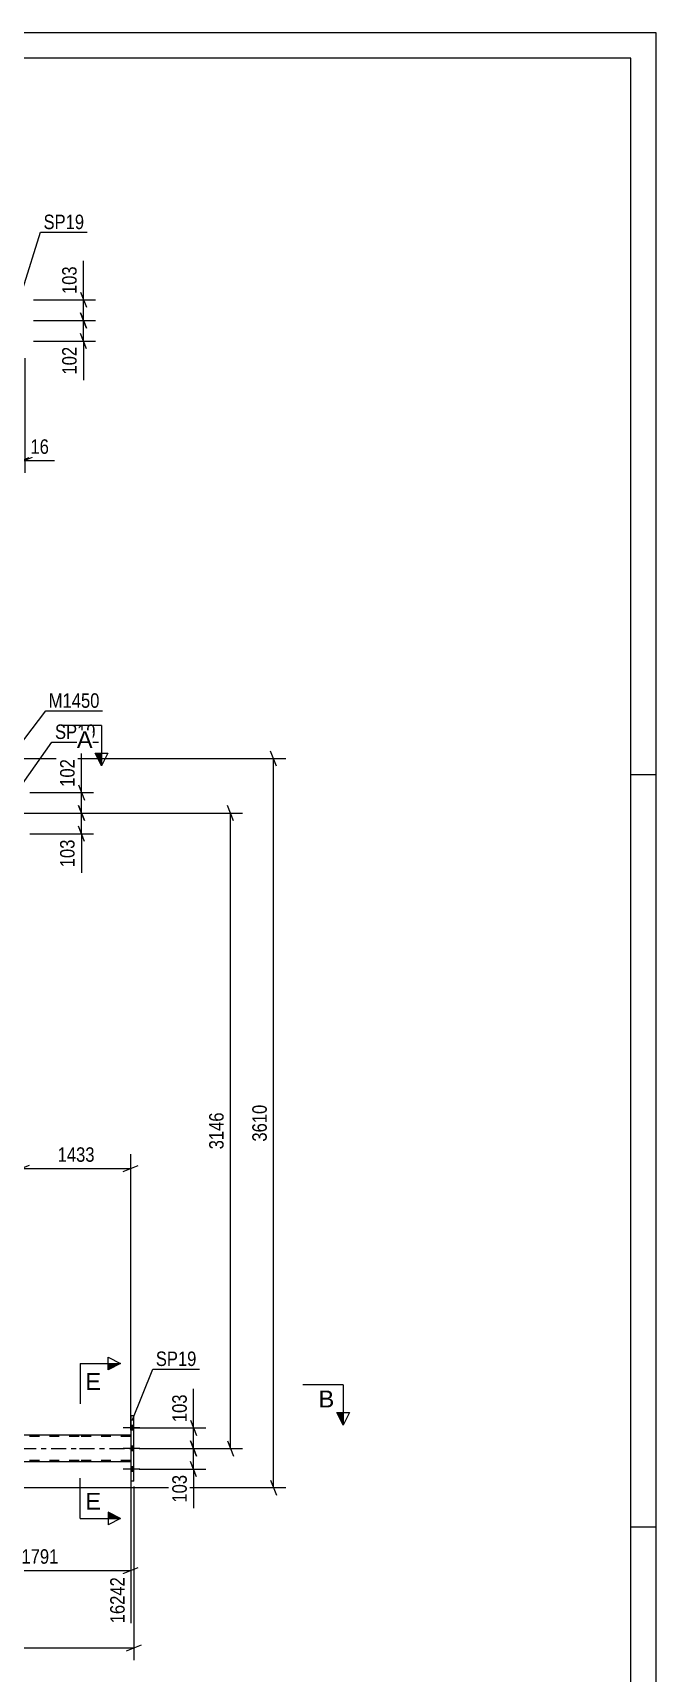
# Model space of a CAD drawing. Header units: millimetres. Extents: x -86 to 755, y -439 to 155.
# Drawn here: x 631.7 to 755.1, y -170.4 to 154.6 of the extents above; entities that cross this region are included whole.
import ezdxf

# ---------------------------------------------------------------- set-up
doc = ezdxf.new("R2010")
doc.units = ezdxf.units.MM
doc.linetypes.add('DXK_LINE_DOT2', pattern=[3.9198, 1.9599, -1.9599])
doc.linetypes.add('DXK_LINE_DOT3', pattern=[5.9187, 2.979, -0.9799, 0.9799, -0.9799])
doc.styles.add('Arial', font='ARIAL.TTF', dxfattribs={"height": 0.2})
doc.styles.add('Arial Narrow', font='ARIALN.TTF', dxfattribs={"height": 0.2})

# ---------------------------------------------------------------- blocks, each defined once
blk = doc.blocks.new('Unknown-814185138-1135')
at = {"color": 5, "linetype": 'Continuous'}
for p, q in [((755.09, 154.59), (-85.91, 154.59)), ((755.09, -439.41), (755.09, 154.59)), ((750.09, 149.59), (-80.91, 149.59)), ((750.09, -434.41), (750.09, 149.59)), ((755.09, 7.59), (750.09, 7.59)), ((755.09, -141.41), (750.09, -141.41))]:
    blk.add_line(p, q, dxfattribs=at)
blk = doc.blocks.new('Bolt-814185138-3640 - 3452')
at = {"linetype": 'Continuous'}
for points in [[(651.07, -121.32), (651.07, -122.2), (651.71, -122.2), (651.71, -121.32)], [(651.07, -121.32), (651.07, -122.2), (651.71, -122.2), (651.71, -121.32)], [(651.07, -121.32), (651.07, -122.2), (651.71, -122.2), (651.71, -121.32)], [(651.07, -125.42), (651.07, -126.3), (651.71, -126.3), (651.71, -125.42)], [(651.07, -125.42), (651.07, -126.3), (651.71, -126.3), (651.71, -125.42)], [(651.07, -129.52), (651.07, -130.4), (651.71, -130.4), (651.71, -129.52)], [(651.07, -129.52), (651.07, -130.4), (651.71, -130.4), (651.71, -129.52)], [(651.07, -129.52), (651.07, -130.4), (651.71, -130.4), (651.71, -129.52)]]:
    blk.add_hatch(color=1, dxfattribs=at).paths.add_polyline_path(points)
at = {"color": 1, "linetype": 'Continuous'}
for p, q in [((652.87, -121.76), (649.55, -121.76)), ((652.87, -121.76), (649.55, -121.76)), ((652.87, -121.76), (649.55, -121.76)), ((651.71, -121.32), (651.07, -121.32)), ((651.71, -121.32), (651.07, -121.32)), ((651.71, -121.32), (651.07, -121.32)), ((651.71, -122.2), (651.07, -122.2)), ((651.71, -122.2), (651.07, -122.2)), ((651.71, -122.2), (651.07, -122.2)), ((652.87, -125.86), (649.55, -125.86)), ((652.87, -125.86), (649.55, -125.86)), ((651.71, -125.42), (651.07, -125.42)), ((651.71, -125.42), (651.07, -125.42)), ((651.71, -126.3), (651.07, -126.3)), ((651.71, -126.3), (651.07, -126.3)), ((652.87, -129.96), (649.55, -129.96)), ((652.87, -129.96), (649.55, -129.96)), ((652.87, -129.96), (649.55, -129.96)), ((651.71, -129.52), (651.07, -129.52)), ((651.71, -129.52), (651.07, -129.52)), ((651.71, -129.52), (651.07, -129.52)), ((651.71, -130.4), (651.07, -130.4)), ((651.71, -130.4), (651.07, -130.4)), ((651.71, -130.4), (651.07, -130.4))]:
    blk.add_line(p, q, dxfattribs=at)
blk = doc.blocks.new('Part-814185138-3713 - 3452')
at = {"color": 2, "linetype": 'Continuous'}
for p, q in [((651.71, -119.36), (651.07, -119.36)), ((651.07, -119.36), (651.07, -132.36)), ((651.71, -132.36), (651.71, -119.36)), ((651.71, -132.36), (651.07, -132.36))]:
    blk.add_line(p, q, dxfattribs=at)
blk = doc.blocks.new('Part-814185138-3723 - 3452')
at = {"color": 7, "linetype": 'DXK_LINE_DOT2'}
for p, q in [((640.85, -123.46), (37.91, -123.46)), ((651.07, -123.46), (640.95, -123.46)), ((651.07, -123.22), (651.07, -128.5)), ((640.85, -128.26), (37.12, -128.26)), ((651.07, -128.26), (640.95, -128.26))]:
    blk.add_line(p, q, dxfattribs=at)
at = {"color": 2, "linetype": 'Continuous'}
for p, q in [((640.85, -123.22), (540.74, -123.22)), ((651.07, -123.22), (640.95, -123.22)), ((640.85, -128.5), (540.74, -128.5)), ((651.07, -128.5), (640.95, -128.5))]:
    blk.add_line(p, q, dxfattribs=at)
at = {"color": 7, "linetype": 'DXK_LINE_DOT3'}
for p, q in [((37.51, -125.86), (640.85, -125.86)), ((640.95, -125.86), (651.07, -125.86))]:
    blk.add_line(p, q, dxfattribs=at)
blk = doc.blocks.new('StraightDimension-814185138-11115 - 2456')
at = {"color": 7, "linetype": 'Continuous'}
for p, q in [((631.79, 101.71), (644.11, 101.71)), ((641.11, 103.21), (642.31, 100.21)), ((641.71, 97.61), (641.71, 101.71)), ((631.79, 97.61), (644.11, 97.61)), ((642.31, 96.11), (641.11, 99.11))]:
    blk.add_line(p, q, dxfattribs=at)
at = {"color": 0}
blk.add_wipeout([(640.96, 108.92), (636.76, 108.92), (636.76, 102.24), (640.96, 102.24)], dxfattribs=at)
at = {"color": 7, "linetype": 'Continuous'}
blk.add_line((641.71, 101.71), (641.71, 109.45), dxfattribs=at)
blk.add_line((641.71, 101.71), (641.71, 109.45), dxfattribs=at)
at = {"color": 3, "style": 'Arial Narrow'}
blk.add_text('103', height=2.863, rotation=90.0002, dxfattribs=at).set_placement((640.36, 102.84))
blk = doc.blocks.new('StraightDimension-814185138-2793 - 2456')
at = {"color": 7, "linetype": 'Continuous'}
for p, q in [((629.45, 90.11), (629.45, 67.44)), ((630.09, 90.11), (630.09, 67.44)), ((627.95, 69.24), (630.95, 70.44)), ((631.59, 70.44), (628.59, 69.24)), ((629.45, 69.84), (630.09, 69.84))]:
    blk.add_line(p, q, dxfattribs=at)
at = {"color": 0}
blk.add_wipeout([(635.47, 70.59), (635.47, 74.79), (630.62, 74.79), (630.62, 70.59)], dxfattribs=at)
at = {"color": 7, "linetype": 'Continuous'}
blk.add_line((630.09, 69.84), (636, 69.84), dxfattribs=at)
blk.add_line((630.09, 69.84), (636, 69.84), dxfattribs=at)
at = {"color": 3, "style": 'Arial Narrow'}
blk.add_text('16', height=2.863, dxfattribs=at).set_placement((631.22, 71.19))
blk = doc.blocks.new('StraightDimension-814185138-11116 - 2456')
at = {"color": 7, "linetype": 'Continuous'}
for p, q in [((631.79, 97.61), (644.11, 97.61)), ((641.11, 99.11), (642.31, 96.11)), ((641.71, 93.51), (641.71, 97.61)), ((642.31, 92.01), (641.11, 95.01)), ((631.79, 93.51), (644.11, 93.51))]:
    blk.add_line(p, q, dxfattribs=at)
at = {"color": 0}
blk.add_wipeout([(640.96, 92.99), (636.76, 92.99), (636.76, 86.3), (640.96, 86.3)], dxfattribs=at)
at = {"color": 7, "linetype": 'Continuous'}
blk.add_line((641.71, 93.51), (641.71, 85.78), dxfattribs=at)
blk.add_line((641.71, 93.51), (641.71, 85.78), dxfattribs=at)
at = {"color": 3, "style": 'Arial Narrow'}
blk.add_text('102', height=2.863, rotation=90.0002, dxfattribs=at).set_placement((640.36, 86.9))
blk = doc.blocks.new('StraightDimension-814185138-4886 - 3452')
at = {"color": 7, "linetype": 'Continuous'}
for p, q in [((631.09, 0), (673.21, 0)), ((671.41, -1.5), (670.21, 1.5)), ((670.81, -125.86), (670.81, 0)), ((652.71, -125.86), (673.21, -125.86)), ((670.21, -124.36), (671.41, -127.36))]:
    blk.add_line(p, q, dxfattribs=at)
at = {"color": 0}
blk.add_wipeout([(670.06, -58.67), (665.86, -58.67), (665.86, -67.19), (670.06, -67.19)], dxfattribs=at)
at = {"color": 3, "style": 'Arial Narrow'}
blk.add_text('3146', height=2.863, rotation=90.0002, dxfattribs=at).set_placement((669.46, -66.59))
blk = doc.blocks.new('StraightDimension-814185138-4540 - 3452')
at = {"color": 7, "linetype": 'Continuous'}
for p, q in [((651.71, -133.36), (651.71, -167.77)), ((-0.64, -165.37), (651.71, -165.37)), ((650.21, -165.97), (653.21, -164.77))]:
    blk.add_line(p, q, dxfattribs=at)
blk = doc.blocks.new('StraightDimension-814185138-4529 - 3452')
at = {"color": 7, "linetype": 'Continuous'}
for p, q in [((629.45, -3), (629.45, -72.81)), ((651.07, -122.22), (651.07, -67.56)), ((630.95, -69.81), (627.95, -71.01)), ((629.45, -70.41), (651.07, -70.41)), ((649.57, -71.01), (652.57, -69.81))]:
    blk.add_line(p, q, dxfattribs=at)
at = {"color": 0}
blk.add_wipeout([(644.52, -69.66), (644.52, -65.46), (636, -65.46), (636, -69.66)], dxfattribs=at)
at = {"color": 3, "style": 'Arial Narrow'}
blk.add_text('1433', height=2.863, dxfattribs=at).set_placement((636.6, -69.06))
blk = doc.blocks.new('StraightDimension-814185138-13175 - 3452')
at = {"color": 7, "linetype": 'Continuous'}
for p, q in [((627.89, 10.8), (681.75, 10.8)), ((679.95, 9.3), (678.75, 12.3)), ((679.35, -133.6), (679.35, 10.8)), ((678.75, -132.1), (679.95, -135.1)), ((541.74, -133.6), (681.75, -133.6))]:
    blk.add_line(p, q, dxfattribs=at)
at = {"color": 0}
blk.add_wipeout([(678.6, -57.15), (674.4, -57.15), (674.4, -65.66), (678.6, -65.66)], dxfattribs=at)
at = {"color": 3, "style": 'Arial Narrow'}
blk.add_text('3610', height=2.863, rotation=90.0002, dxfattribs=at).set_placement((678, -65.06))
blk = doc.blocks.new('StraightDimension-814185138-4158 - 3452')
at = {"color": 7, "linetype": 'Continuous'}
for p, q in [((615.53, 0.02), (643.7, 0.02)), ((640.7, 1.52), (641.9, -1.48)), ((641.3, -4.1), (641.3, 0.02)), ((641.9, -5.6), (640.7, -2.6)), ((631.09, -4.1), (643.7, -4.1))]:
    blk.add_line(p, q, dxfattribs=at)
at = {"color": 0}
blk.add_wipeout([(640.55, -4.62), (636.35, -4.62), (636.35, -11.31), (640.55, -11.31)], dxfattribs=at)
at = {"color": 7, "linetype": 'Continuous'}
blk.add_line((641.3, -4.1), (641.3, -11.83), dxfattribs=at)
blk.add_line((641.3, -4.1), (641.3, -11.83), dxfattribs=at)
at = {"color": 3, "style": 'Arial Narrow'}
blk.add_text('103', height=2.863, rotation=90.0002, dxfattribs=at).set_placement((639.95, -10.71))
blk = doc.blocks.new('StraightDimension-814185138-4171 - 3452')
at = {"color": 7, "linetype": 'Continuous'}
for p, q in [((631.09, 4.1), (643.7, 4.1)), ((640.7, 5.6), (641.9, 2.6)), ((641.3, 0.02), (641.3, 4.1)), ((615.53, 0.02), (643.7, 0.02)), ((641.9, -1.48), (640.7, 1.52))]:
    blk.add_line(p, q, dxfattribs=at)
at = {"color": 0}
blk.add_wipeout([(640.55, 11.31), (636.35, 11.31), (636.35, 4.63), (640.55, 4.63)], dxfattribs=at)
at = {"color": 7, "linetype": 'Continuous'}
blk.add_line((641.3, 4.1), (641.3, 11.83), dxfattribs=at)
blk.add_line((641.3, 4.1), (641.3, 11.83), dxfattribs=at)
at = {"color": 3, "style": 'Arial Narrow'}
blk.add_text('102', height=2.863, rotation=90.0002, dxfattribs=at).set_placement((639.95, 5.23))
blk = doc.blocks.new('StraightDimension-814185138-4185 - 3452')
at = {"color": 7, "linetype": 'Continuous'}
for p, q in [((651.31, -121.76), (665.91, -121.76)), ((662.91, -120.26), (664.11, -123.26)), ((663.51, -125.86), (663.51, -121.76)), ((652.71, -125.86), (665.91, -125.86)), ((664.11, -127.36), (662.91, -124.36))]:
    blk.add_line(p, q, dxfattribs=at)
at = {"color": 0}
blk.add_wipeout([(662.76, -114.55), (658.56, -114.55), (658.56, -121.23), (662.76, -121.23)], dxfattribs=at)
at = {"color": 7, "linetype": 'Continuous'}
blk.add_line((663.51, -121.76), (663.51, -114.03), dxfattribs=at)
blk.add_line((663.51, -121.76), (663.51, -114.03), dxfattribs=at)
at = {"color": 3, "style": 'Arial Narrow'}
blk.add_text('103', height=2.863, rotation=90.0002, dxfattribs=at).set_placement((662.16, -120.63))
blk = doc.blocks.new('StraightDimension-814185138-4195 - 3452')
at = {"color": 7, "linetype": 'Continuous'}
for p, q in [((652.71, -125.86), (665.91, -125.86)), ((662.91, -124.36), (664.11, -127.36)), ((663.51, -129.96), (663.51, -125.86)), ((652.71, -129.96), (665.91, -129.96)), ((664.11, -131.46), (662.91, -128.46))]:
    blk.add_line(p, q, dxfattribs=at)
at = {"color": 0}
blk.add_wipeout([(662.76, -130.48), (658.56, -130.48), (658.56, -137.17), (662.76, -137.17)], dxfattribs=at)
at = {"color": 7, "linetype": 'Continuous'}
blk.add_line((663.51, -129.96), (663.51, -137.69), dxfattribs=at)
blk.add_line((663.51, -129.96), (663.51, -137.69), dxfattribs=at)
at = {"color": 3, "style": 'Arial Narrow'}
blk.add_text('103', height=2.863, rotation=90.0002, dxfattribs=at).set_placement((662.16, -136.57))
blk = doc.blocks.new('StraightDimension-814185138-4607 - 3452')
at = {"color": 7, "linetype": 'Continuous'}
for p, q in [((615.13, -124.22), (615.13, -160.48)), ((651.07, -129.5), (651.07, -160.48)), ((616.63, -149.43), (613.63, -150.63)), ((649.57, -150.63), (652.57, -149.43)), ((615.13, -150.03), (651.07, -150.03))]:
    blk.add_line(p, q, dxfattribs=at)
at = {"color": 0}
blk.add_wipeout([(637.36, -149.28), (637.36, -145.08), (628.84, -145.08), (628.84, -149.28)], dxfattribs=at)
at = {"color": 0, "linetype": 'Continuous'}
blk.add_wipeout([(650.47, -150.73), (646.27, -150.73), (646.27, -161.08), (650.47, -161.08)], dxfattribs=at)
at = {"color": 3, "style": 'Arial Narrow'}
blk.add_text('1791', height=2.863, dxfattribs=at).set_placement((629.44, -148.68))
at = {"color": 3, "linetype": 'Continuous', "style": 'Arial Narrow'}
blk.add_text('16242', height=2.863, rotation=90.0002, dxfattribs=at).set_placement((649.87, -160.48))
blk = doc.blocks.new('Mark-814185138-2666 - 2456')
at = {"color": 0}
blk.add_wipeout([(641.85, 115.7), (641.85, 118.7), (633.81, 118.7), (633.81, 115.7)], dxfattribs=at)
blk.add_wipeout([(641.85, 115.7), (641.85, 118.7), (633.81, 118.7), (633.81, 115.7)], dxfattribs=at)
at = {"color": 30, "linetype": 'Continuous'}
for p, q in [((629.73, 103.89), (633.21, 115.1)), ((633.21, 115.1), (642.45, 115.1))]:
    blk.add_line(p, q, dxfattribs=at)
at = {"color": 3, "style": 'Arial Narrow'}
blk.add_text('SP19', height=2.863, dxfattribs=at).set_placement((633.81, 115.7))
blk = doc.blocks.new('Mark-814185138-3608 - 3452')
at = {"color": 0}
blk.add_wipeout([(644.89, 20.88), (644.89, 23.88), (634.84, 23.88), (634.84, 20.88)], dxfattribs=at)
blk.add_wipeout([(644.89, 20.88), (644.89, 23.88), (634.84, 23.88), (634.84, 20.88)], dxfattribs=at)
at = {"color": 30, "linetype": 'Continuous'}
for p, q in [((624.6, 7.57), (634.24, 20.28)), ((634.24, 20.28), (645.49, 20.28))]:
    blk.add_line(p, q, dxfattribs=at)
at = {"color": 3, "style": 'Arial Narrow'}
blk.add_text('M1450', height=2.863, dxfattribs=at).set_placement((634.84, 20.88))
blk = doc.blocks.new('SectionMark-814185138-12902 - 3452')
at = {"color": 6, "linetype": 'Continuous'}
for p, q in [((641.07, -109.01), (649.07, -109.01)), ((646.57, -107.76), (649.07, -109.01)), ((641.07, -139.73), (649.07, -139.73)), ((649.07, -139.73), (646.57, -140.98))]:
    blk.add_line(p, q, dxfattribs=at)
at = {"color": 0, "linetype": 'Continuous'}
for points in [[(645.18, -114.26), (645.18, -110.76), (642.07, -110.76), (642.07, -114.26)], [(645.18, -137.98), (645.18, -134.48), (642.07, -134.48), (642.07, -137.98)]]:
    blk.add_wipeout(points, dxfattribs=at)
at = {"linetype": 'Continuous'}
for points in [[(646.57, -110.26), (646.57, -109.01), (649.07, -109.01)], [(646.57, -139.73), (646.57, -138.48), (649.07, -139.73)]]:
    blk.add_hatch(color=6, dxfattribs=at).paths.add_polyline_path(points)
at = {"color": 6, "linetype": 'Continuous'}
for p, q in [((641.07, -109.01), (641.07, -117.01)), ((646.57, -110.26), (646.57, -107.76)), ((649.07, -109.01), (646.57, -110.26)), ((641.07, -139.73), (641.07, -131.73)), ((649.07, -139.73), (646.57, -138.48)), ((646.57, -138.48), (646.57, -140.98))]:
    blk.add_line(p, q, dxfattribs=at)
at = {"color": 3, "linetype": 'Continuous', "style": 'Arial'}
for p in [(642.07, -114.26), (642.07, -137.98)]:
    blk.add_text('E', height=3.34, dxfattribs=at).set_placement(p)
blk = doc.blocks.new('Mark-814185138-3709 - 3452')
at = {"color": 0}
blk.add_wipeout([(664.08, -109.51), (664.08, -106.51), (656.04, -106.51), (656.04, -109.51)], dxfattribs=at)
blk.add_wipeout([(664.08, -109.51), (664.08, -106.51), (656.04, -106.51), (656.04, -109.51)], dxfattribs=at)
at = {"color": 30, "linetype": 'Continuous'}
for p, q in [((651.34, -120.29), (655.44, -110.11)), ((655.44, -110.11), (664.68, -110.11))]:
    blk.add_line(p, q, dxfattribs=at)
at = {"color": 3, "style": 'Arial Narrow'}
blk.add_text('SP19', height=2.863, dxfattribs=at).set_placement((656.04, -109.51))
blk = doc.blocks.new('Mark-814185138-3769 - 3452')
at = {"color": 0}
blk.add_wipeout([(644.11, 14.7), (644.11, 17.7), (636.08, 17.7), (636.08, 14.7)], dxfattribs=at)
blk.add_wipeout([(644.11, 14.7), (644.11, 17.7), (636.08, 17.7), (636.08, 14.7)], dxfattribs=at)
at = {"color": 30, "linetype": 'Continuous'}
for p, q in [((629.66, 5.8), (635.48, 14.1)), ((635.48, 14.1), (644.71, 14.1))]:
    blk.add_line(p, q, dxfattribs=at)
at = {"color": 3, "style": 'Arial Narrow'}
blk.add_text('SP19', height=2.863, dxfattribs=at).set_placement((636.08, 14.7))
blk = doc.blocks.new('SectionMark-814185138-5179 - 3452')
at = {"color": 6, "linetype": 'Continuous'}
for p in [(645.27, 17.4), (646.52, 11.9)]:
    blk.add_line(p, (645.27, 9.4), dxfattribs=at)
at = {"color": 0, "linetype": 'Continuous'}
blk.add_wipeout([(643.52, 12.9), (643.52, 16.4), (640.41, 16.4), (640.41, 12.9)], dxfattribs=at)
at = {"linetype": 'Continuous'}
blk.add_hatch(color=6, dxfattribs=at).paths.add_polyline_path([(644.02, 11.9), (645.27, 11.9), (645.27, 9.4)])
at = {"color": 6, "linetype": 'Continuous'}
for p, q in [((645.27, 17.4), (637.27, 17.4)), ((644.02, 11.9), (646.52, 11.9)), ((645.27, 9.4), (644.02, 11.9))]:
    blk.add_line(p, q, dxfattribs=at)
at = {"color": 3, "linetype": 'Continuous', "style": 'Arial'}
blk.add_text('A', height=3.34, dxfattribs=at).set_placement((640.41, 12.9))
blk = doc.blocks.new('SectionMark-814185138-5185 - 3452')
at = {"color": 6, "linetype": 'Continuous'}
for p in [(693.11, -113.22), (694.36, -118.72)]:
    blk.add_line(p, (693.11, -121.22), dxfattribs=at)
at = {"color": 0, "linetype": 'Continuous'}
blk.add_wipeout([(691.36, -117.72), (691.36, -114.22), (688.25, -114.22), (688.25, -117.72)], dxfattribs=at)
at = {"linetype": 'Continuous'}
blk.add_hatch(color=6, dxfattribs=at).paths.add_polyline_path([(691.86, -118.72), (693.11, -118.72), (693.11, -121.22)])
at = {"color": 6, "linetype": 'Continuous'}
for p, q in [((693.11, -113.22), (685.11, -113.22)), ((691.86, -118.72), (694.36, -118.72)), ((693.11, -121.22), (691.86, -118.72))]:
    blk.add_line(p, q, dxfattribs=at)
at = {"color": 3, "linetype": 'Continuous', "style": 'Arial'}
blk.add_text('B', height=3.34, dxfattribs=at).set_placement((688.25, -117.72))

msp = doc.modelspace()

# ---------------------------------------------------------------- block references
for name in ['Unknown-814185138-1135', 'Part-814185138-3713 - 3452', 'Part-814185138-3723 - 3452', 'Bolt-814185138-3640 - 3452']:
    msp.add_blockref(name, (0, 0))

# ---------------------------------------------------------------- next in the draw order: block references
for name in ['StraightDimension-814185138-11115 - 2456', 'StraightDimension-814185138-2793 - 2456', 'StraightDimension-814185138-4886 - 3452']:
    msp.add_blockref(name, (0, 0))

# ---------------------------------------------------------------- next in the draw order: block references
for name in ['Mark-814185138-2666 - 2456', 'StraightDimension-814185138-11116 - 2456', 'StraightDimension-814185138-4540 - 3452']:
    msp.add_blockref(name, (0, 0))

# ---------------------------------------------------------------- next in the draw order: block references
msp.add_blockref('StraightDimension-814185138-4529 - 3452', (0, 0))

# ---------------------------------------------------------------- next in the draw order: block references
msp.add_blockref('StraightDimension-814185138-13175 - 3452', (0, 0))

# ---------------------------------------------------------------- next in the draw order: block references
for name in ['StraightDimension-814185138-4158 - 3452', 'StraightDimension-814185138-4185 - 3452']:
    msp.add_blockref(name, (0, 0))

# ---------------------------------------------------------------- next in the draw order: block references
for name in ['StraightDimension-814185138-4171 - 3452', 'Mark-814185138-3709 - 3452', 'StraightDimension-814185138-4195 - 3452']:
    msp.add_blockref(name, (0, 0))

# ---------------------------------------------------------------- next in the draw order: block references
for name in ['Mark-814185138-3608 - 3452', 'StraightDimension-814185138-4607 - 3452']:
    msp.add_blockref(name, (0, 0))

# ---------------------------------------------------------------- next in the draw order: block references
for name in ['Mark-814185138-3769 - 3452', 'SectionMark-814185138-12902 - 3452']:
    msp.add_blockref(name, (0, 0))

# ---------------------------------------------------------------- next in the draw order: block references
for name in ['SectionMark-814185138-5179 - 3452', 'SectionMark-814185138-5185 - 3452']:
    msp.add_blockref(name, (0, 0))

doc.saveas('drawing.dxf')
